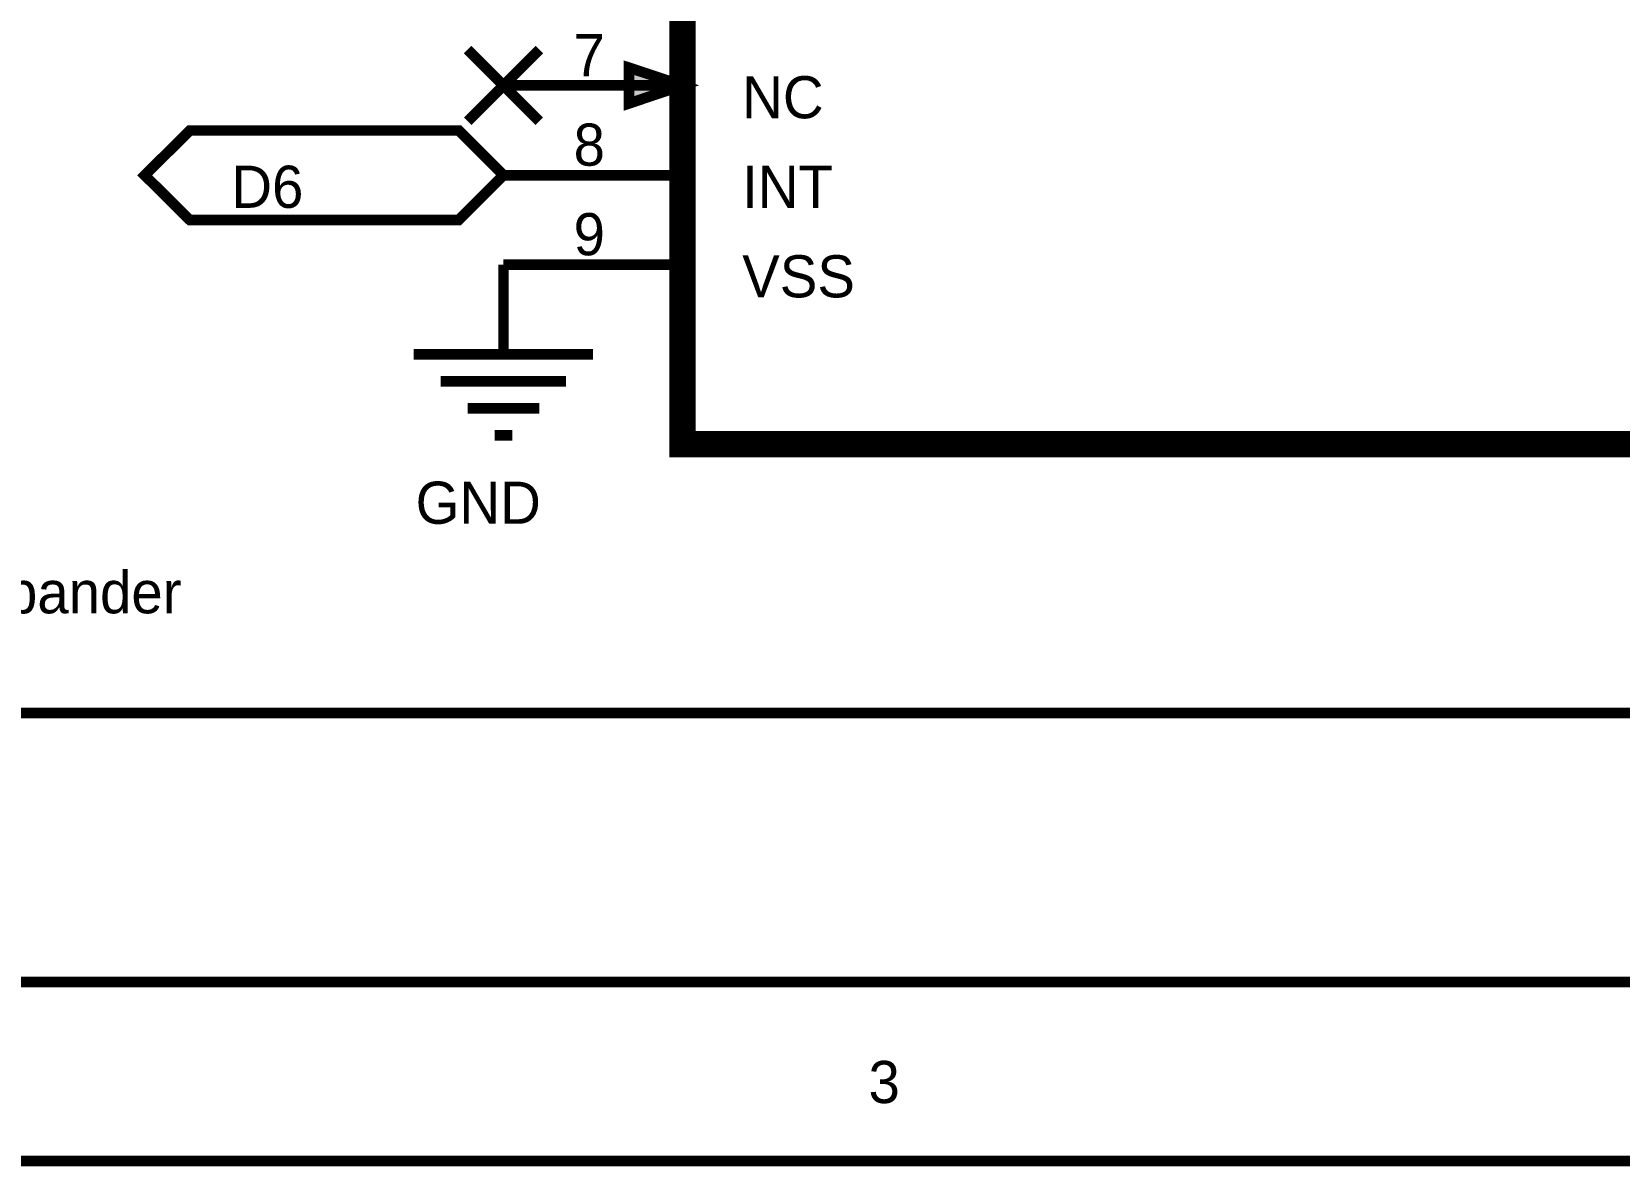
# Model space of a CAD drawing. Header units: inches. Extents: x 0 to 15, y 0 to 9.5.
# Drawn here: x 5.275 to 7.045, y -0.006 to 1.26 of the extents above; entities that cross this region are included whole.
import ezdxf

# ---------------------------------------------------------------- set-up
doc = ezdxf.new("R2010")
doc.units = ezdxf.units.IN
doc.header["$MEASUREMENT"] = 0
doc.layers.add('Sheet', color=255, linetype='Continuous')

msp = doc.modelspace()

# ---------------------------------------------------------------- linework, layer by layer
at = {"layer": 'Sheet'}
for points in [[(0.0029, 9.5, 0.0118, 0.0118, 0), (14.9978, 9.5, 0.0118, 0.0118, 0), (14.9978, 0, 0.0118, 0.0118, 0), (0.0029, 0, 0.0118, 0.0118, 0), (0.0029, 9.5, 0.0118, 0.0118, 0)], [(0.0029, 9.5, 0.0039, 0.0039, 0), (0.0029, 0, 0.0039, 0.0039, 0), (14.9978, 0, 0.0039, 0.0039, 0), (14.9978, 9.5, 0.0039, 0.0039, 0), (0.0029, 9.5, 0.0039, 0.0039, 0), (0.0029, 9.5, 0.0039, 0.0039, 0)], [(0.2026, 9.2995, 0.0118, 0.0118, 0), (14.7981, 9.2995, 0.0118, 0.0118, 0), (14.7981, 0.1998, 0.0118, 0.0118, 0), (0.2026, 0.1998, 0.0118, 0.0118, 0), (0.2026, 9.2995, 0.0118, 0.0118, 0)], [(0.2026, 9.2995, 0.0039, 0.0039, 0), (0.2026, 0.1998, 0.0039, 0.0039, 0), (14.7981, 0.1998, 0.0039, 0.0039, 0), (14.7981, 9.2995, 0.0039, 0.0039, 0), (0.2026, 9.2995, 0.0039, 0.0039, 0), (0.2026, 9.2995, 0.0039, 0.0039, 0)], [(4.9011, 2.4, 0.0118, 0.0118, 0), (8.7, 2.4, 0.0118, 0.0118, 0), (8.7, 0.4997, 0.0118, 0.0118, 0), (4.9011, 0.4997, 0.0118, 0.0118, 0), (4.9011, 2.4, 0.0118, 0.0118, 0)], [(6.0005, 1.9997, 0.0295, 0.0295, 0), (7.4002, 1.9997, 0.0295, 0.0295, 0), (7.4002, 0.7997, 0.0295, 0.0295, 0), (6.0005, 0.7997, 0.0295, 0.0295, 0), (6.0005, 1.9997, 0.0295, 0.0295, 0)], [(6.0005, 1.9997, 0.0039, 0.0039, 0), (6.0005, 0.7997, 0.0039, 0.0039, 0), (7.4002, 0.7997, 0.0039, 0.0039, 0), (7.4002, 1.9997, 0.0039, 0.0039, 0), (6.0005, 1.9997, 0.0039, 0.0039, 0), (6.0005, 1.9997, 0.0039, 0.0039, 0)], [(5.9407, 1.2198, 0.0118, 0.0118, 0), (6.0005, 1.2, 0.0118, 0.0118, 0), (5.9407, 1.1798, 0.0118, 0.0118, 0), (5.9407, 1.2198, 0.0118, 0.0118, 0)], [(5.9407, 1.2198, 0.0039, 0.0039, 0), (6.0005, 1.2, 0.0039, 0.0039, 0), (5.9407, 1.1798, 0.0039, 0.0039, 0), (5.9407, 1.2198, 0.0039, 0.0039, 0)], [(5.451, 1.0498, 0.0118, 0.0118, 0), (5.4007, 1.0997, 0.0118, 0.0118, 0), (5.451, 1.1497, 0.0118, 0.0118, 0), (5.7509, 1.1497, 0.0118, 0.0118, 0), (5.8008, 1.0997, 0.0118, 0.0118, 0), (5.7509, 1.0498, 0.0118, 0.0118, 0), (5.451, 1.0498, 0.0118, 0.0118, 0)], [(5.451, 1.0498, 0.0039, 0.0039, 0), (5.4007, 1.0997, 0.0039, 0.0039, 0), (5.451, 1.1497, 0.0039, 0.0039, 0), (5.7509, 1.1497, 0.0039, 0.0039, 0), (5.8008, 1.0997, 0.0039, 0.0039, 0), (5.7509, 1.0498, 0.0039, 0.0039, 0), (5.451, 1.0498, 0.0039, 0.0039, 0)]]:
    msp.add_lwpolyline(points, format="xyseb", close=True, dxfattribs=at)
for points in [[(5.7608, 1.16, 0.0118, 0.0118, 0), (5.8408, 1.24, 0.0118, 0.0118, 0)], [(5.7608, 1.24, 0.0118, 0.0118, 0), (5.8408, 1.16, 0.0118, 0.0118, 0)], [(6.0005, 1.2, 0.0118, 0.0118, 0), (5.8008, 1.2, 0.0118, 0.0118, 0)], [(6.0005, 1.0997, 0.0118, 0.0118, 0), (5.8008, 1.0997, 0.0118, 0.0118, 0)], [(5.8008, 0.9999, 0.0118, 0.0118, 0), (5.8008, 0.9, 0.0118, 0.0118, 0)], [(6.0005, 0.9999, 0.0118, 0.0118, 0), (5.8008, 0.9999, 0.0118, 0.0118, 0)], [(5.7006, 0.9, 0.0118, 0.0118, 0), (5.9007, 0.9, 0.0118, 0.0118, 0)], [(5.7307, 0.8699, 0.0118, 0.0118, 0), (5.8706, 0.8699, 0.0118, 0.0118, 0)], [(5.7608, 0.8398, 0.0118, 0.0118, 0), (5.8408, 0.8398, 0.0118, 0.0118, 0)], [(5.7909, 0.8097, 0.0118, 0.0118, 0), (5.8107, 0.8097, 0.0118, 0.0118, 0)]]:
    msp.add_lwpolyline(points, format="xyseb", dxfattribs=at)
msp.add_solid([(5.938, 1.1773), (6.0062, 1.2), (5.938, 1.2227)], dxfattribs=at)

# ---------------------------------------------------------------- texts
for s, height, p in [('7', 0.047, (5.879, 1.2103)), ('NC', 0.047, (6.067, 1.1633)), ('8', 0.047, (5.879, 1.1104)), ('D6', 0.047, (5.4973, 1.0634)), ('INT', 0.047, (6.067, 1.0634)), ('9', 0.047, (5.879, 1.0105)), ('VSS', 0.047, (6.067, 0.9635)), ('GND', 0.047, (5.7028, 0.7109)), ('GPIO Expander', 0.047001, (4.998, 0.611)), ('3', 0.047, (6.2079, 0.0646))]:
    msp.add_text(s, height=height, dxfattribs=at).set_placement(p)

doc.saveas('drawing.dxf')
